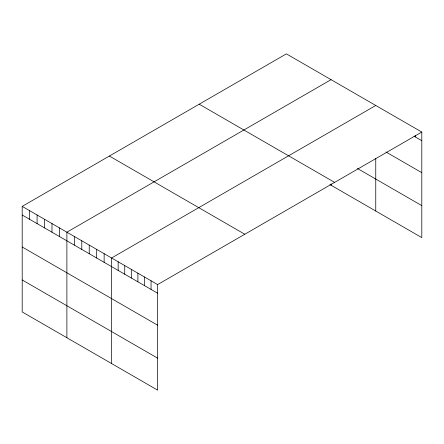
<?xml version="1.0" encoding="UTF-8"?>
<svg xmlns="http://www.w3.org/2000/svg" width="444" height="444" viewBox="0 0 444 444"><rect width="100%" height="100%" fill="white"/><g stroke="black" fill="none" stroke-linecap="round" stroke-linejoin="round"><path stroke-width="0.67" d="M421.8 132.057L157.626 284.576L157.626 390.132L22.2 311.943L22.2 206.388L286.374 53.868L421.8 132.057L421.8 237.612L329.92 184.565M331.063 79.67L66.889 232.19L66.889 337.745M375.757 105.472L111.583 257.992L111.583 363.547M414.024 136.197L421.8 140.687M385.919 151.959L421.8 172.672M357.42 168.459L421.8 205.628M199.195 104.201L334.621 182.384M109.379 156.055L244.805 234.243M22.2 206.388L157.626 284.576M22.2 215.018L157.626 293.207M22.2 247.003L157.626 325.191M22.2 279.959L157.626 358.147M415.223 135.559L415.223 136.891M375.757 158.447L375.757 211.028M331.063 183.894L331.063 185.226M151.049 280.774L151.049 289.41M144.472 276.978L144.472 285.609M137.89 273.182L137.89 281.812M131.313 269.386L131.313 278.016M124.736 265.584L124.736 274.22M118.16 261.788L118.16 270.418M104.135 253.691L104.135 262.321M96.687 249.389L96.687 258.019M89.238 245.088L89.238 253.724M81.785 240.787L81.785 249.423M74.337 236.491L74.337 245.121M59.441 227.889L59.441 236.519M51.992 223.587L51.992 232.218M44.544 219.286L44.544 227.922M37.096 214.985L37.096 223.621M29.648 210.689L29.648 219.319"/></g></svg>
